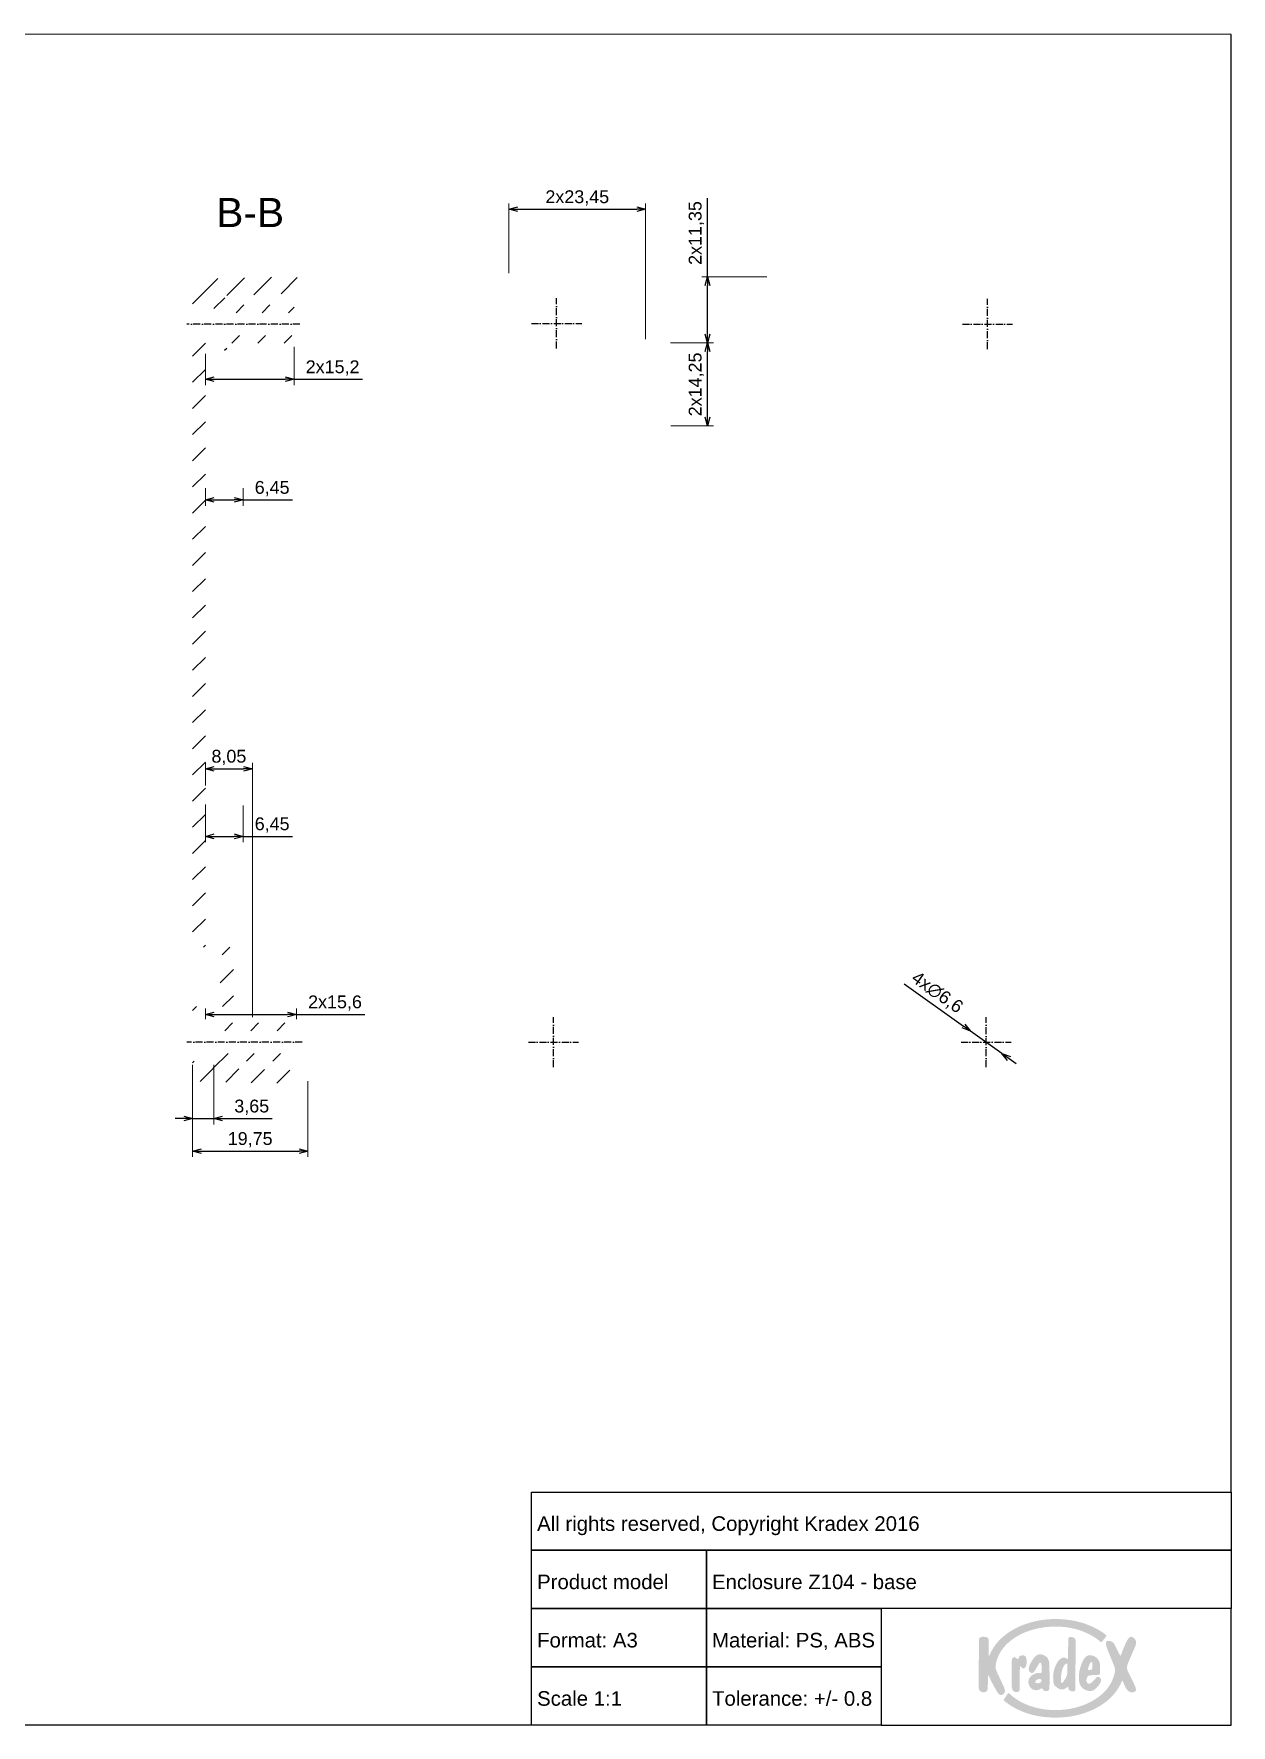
# Paper-space layout 'Base' of a CAD drawing. Header units: millimetres. Extents: x 0 to 414, y 1 to 291.
# Drawn here: x 208.2 to 413.5, y 0.5 to 290.7 of the extents above; entities that cross this region are included whole.
import ezdxf

# ---------------------------------------------------------------- set-up
doc = ezdxf.new("R2010")
doc.units = ezdxf.units.MM
doc.linetypes.add('ACAD_ISO10W100', pattern=[18, 12, -3, 0, -3])
for name, color, linetype, lineweight in [('MD_Annotation', 7, 'Continuous', 25), ('MD_Axes', 7, 'ACAD_ISO10W100', 25), ('MD_Hatching', 7, 'Continuous', 25)]:
    doc.layers.add(name, color=color, linetype=linetype, lineweight=lineweight)
doc.layers.add('Tabelka', color=7, linetype='Continuous')
doc.styles.get("Standard").update_dxf_attribs({"font": 'arial.ttf'})
doc.dimstyles.new('ISO-25', dxfattribs={"dimtxt": 2.2, "dimasz": 1.5, "dimexe": 1, "dimexo": 0.625, "dimtad": 1, "dimrnd": 0.05, "dimtxsty": 'Standard', "dimblk": 'OPEN30', "dimcen": 2.5, "dimadec": 0, "dimazin": 0, "dimtfac": 1, "dimtmove": 0, "dimatfit": 3, "dimfxl": 1, "dimlwe": 18, "dimarcsym": 0})

# ---------------------------------------------------------------- blocks, each defined once
blk = doc.blocks.new('_Open30')
at = {"color": 0, "linetype": 'ByBlock', "lineweight": -2}
for p, q in [((-1, 0.27), (0, 0)), ((0, 0), (-1, -0.27)), ((0, 0), (-1, 0))]:
    blk.add_line(p, q, dxfattribs=at)
blk = doc.blocks.new('*D145')
at = {"layer": 'Defpoints', "color": 0, "ltscale": 0.2, "transparency": 16777216}
for p in [(237.6, 236.39), (252.8, 237.62), (252.8, 231.42)]:
    blk.add_point(p, dxfattribs=at)
at = {"layer": 'MD_Annotation', "color": 0, "lineweight": 18, "ltscale": 0.2, "transparency": 16777216}
for p, q in [((237.6, 235.77), (237.6, 230.42)), ((252.8, 236.99), (252.8, 230.42))]:
    blk.add_line(p, q, dxfattribs=at)
at = {"layer": 'MD_Annotation', "color": 0, "lineweight": -2, "ltscale": 0.2, "transparency": 16777216}
for p, q in [((239.1, 231.42), (251.3, 231.42)), ((252.8, 231.42), (264.52, 231.42))]:
    blk.add_line(p, q, dxfattribs=at)
at = {"layer": 'MD_Annotation', "color": 0, "lineweight": -2, "ltscale": 0.2, "transparency": 16777216, "xscale": 1.5, "yscale": 1.5, "zscale": 1.5, "rotation": 180}
blk.add_blockref('_Open30', (237.6, 231.42), dxfattribs=at)
at = {"layer": 'MD_Annotation', "color": 0, "lineweight": -2, "ltscale": 0.2, "transparency": 16777216, "xscale": 1.5, "yscale": 1.5, "zscale": 1.5}
blk.add_blockref('_Open30', (252.8, 231.42), dxfattribs=at)
at = {"layer": 'MD_Annotation', "color": 0, "ltscale": 0.2, "transparency": 16777216, "insert": (259.41, 233.36), "char_height": 2.2, "attachment_point": 5}
blk.add_mtext('2x15,2', dxfattribs=at)
blk = doc.blocks.new('*D146')
at = {"layer": 'Defpoints', "color": 0, "ltscale": 0.2, "transparency": 16777216}
for p in [(237.6, 213.34), (244.05, 213.34), (244.05, 210.73)]:
    blk.add_point(p, dxfattribs=at)
at = {"layer": 'MD_Annotation', "color": 0, "lineweight": 18, "ltscale": 0.2, "transparency": 16777216}
for p, q in [((237.6, 212.72), (237.6, 209.73)), ((244.05, 212.72), (244.05, 209.73))]:
    blk.add_line(p, q, dxfattribs=at)
at = {"layer": 'MD_Annotation', "color": 0, "lineweight": -2, "ltscale": 0.2, "transparency": 16777216}
for p, q in [((239.1, 210.73), (242.55, 210.73)), ((244.05, 210.73), (252.54, 210.73))]:
    blk.add_line(p, q, dxfattribs=at)
at = {"layer": 'MD_Annotation', "color": 0, "lineweight": -2, "ltscale": 0.2, "transparency": 16777216, "xscale": 1.5, "yscale": 1.5, "zscale": 1.5, "rotation": 180}
blk.add_blockref('_Open30', (237.6, 210.73), dxfattribs=at)
at = {"layer": 'MD_Annotation', "color": 0, "lineweight": -2, "ltscale": 0.2, "transparency": 16777216, "xscale": 1.5, "yscale": 1.5, "zscale": 1.5}
blk.add_blockref('_Open30', (244.05, 210.73), dxfattribs=at)
at = {"layer": 'MD_Annotation', "color": 0, "ltscale": 0.2, "transparency": 16777216, "insert": (249.04, 212.67), "char_height": 2.2, "attachment_point": 5}
blk.add_mtext('6,45', dxfattribs=at)
blk = doc.blocks.new('*D147')
at = {"layer": 'Defpoints', "color": 0, "ltscale": 0.2, "transparency": 16777216}
for p in [(245.65, 164.6), (237.6, 161.1), (245.65, 121.36)]:
    blk.add_point(p, dxfattribs=at)
at = {"layer": 'MD_Annotation', "color": 0, "lineweight": 18, "ltscale": 0.2, "transparency": 16777216}
for p, q in [((237.6, 161.72), (237.6, 165.6)), ((245.65, 121.99), (245.65, 165.6))]:
    blk.add_line(p, q, dxfattribs=at)
at = {"layer": 'MD_Annotation', "color": 0, "lineweight": -2, "ltscale": 0.2, "transparency": 16777216}
blk.add_line((239.1, 164.6), (244.15, 164.6), dxfattribs=at)
at = {"layer": 'MD_Annotation', "color": 0, "lineweight": -2, "ltscale": 0.2, "transparency": 16777216, "xscale": 1.5, "yscale": 1.5, "zscale": 1.5, "rotation": 180}
blk.add_blockref('_Open30', (237.6, 164.6), dxfattribs=at)
at = {"layer": 'MD_Annotation', "color": 0, "lineweight": -2, "ltscale": 0.2, "transparency": 16777216, "xscale": 1.5, "yscale": 1.5, "zscale": 1.5}
blk.add_blockref('_Open30', (245.65, 164.6), dxfattribs=at)
at = {"layer": 'MD_Annotation', "color": 0, "ltscale": 0.2, "transparency": 16777216, "insert": (241.62, 166.55), "char_height": 2.2, "attachment_point": 5}
blk.add_mtext('8,05', dxfattribs=at)
blk = doc.blocks.new('*D148')
at = {"layer": 'Defpoints', "color": 0, "ltscale": 0.2, "transparency": 16777216}
for p in [(237.6, 159.08), (244.05, 158.94), (244.05, 153.01)]:
    blk.add_point(p, dxfattribs=at)
at = {"layer": 'MD_Annotation', "color": 0, "lineweight": 18, "ltscale": 0.2, "transparency": 16777216}
for p, q in [((237.6, 158.46), (237.6, 152.01)), ((244.05, 158.31), (244.05, 152.01))]:
    blk.add_line(p, q, dxfattribs=at)
at = {"layer": 'MD_Annotation', "color": 0, "lineweight": -2, "ltscale": 0.2, "transparency": 16777216}
for p, q in [((239.1, 153.01), (242.55, 153.01)), ((244.05, 153.01), (252.54, 153.01))]:
    blk.add_line(p, q, dxfattribs=at)
at = {"layer": 'MD_Annotation', "color": 0, "lineweight": -2, "ltscale": 0.2, "transparency": 16777216, "xscale": 1.5, "yscale": 1.5, "zscale": 1.5, "rotation": 180}
blk.add_blockref('_Open30', (237.6, 153.01), dxfattribs=at)
at = {"layer": 'MD_Annotation', "color": 0, "lineweight": -2, "ltscale": 0.2, "transparency": 16777216, "xscale": 1.5, "yscale": 1.5, "zscale": 1.5}
blk.add_blockref('_Open30', (244.05, 153.01), dxfattribs=at)
at = {"layer": 'MD_Annotation', "color": 0, "ltscale": 0.2, "transparency": 16777216, "insert": (249.04, 154.96), "char_height": 2.2, "attachment_point": 5}
blk.add_mtext('6,45', dxfattribs=at)
blk = doc.blocks.new('*D149')
at = {"layer": 'Defpoints', "color": 0, "ltscale": 0.2, "transparency": 16777216}
for p in [(253.2, 122.46), (237.6, 121.02), (253.2, 120.99)]:
    blk.add_point(p, dxfattribs=at)
at = {"layer": 'MD_Annotation', "color": 0, "lineweight": 18, "ltscale": 0.2, "transparency": 16777216}
for p, q in [((237.6, 121.64), (237.6, 123.46)), ((253.2, 121.62), (253.2, 123.46))]:
    blk.add_line(p, q, dxfattribs=at)
at = {"layer": 'MD_Annotation', "color": 0, "lineweight": -2, "ltscale": 0.2, "transparency": 16777216}
for p, q in [((239.1, 122.46), (251.7, 122.46)), ((253.2, 122.46), (264.94, 122.46))]:
    blk.add_line(p, q, dxfattribs=at)
at = {"layer": 'MD_Annotation', "color": 0, "lineweight": -2, "ltscale": 0.2, "transparency": 16777216, "xscale": 1.5, "yscale": 1.5, "zscale": 1.5, "rotation": 180}
blk.add_blockref('_Open30', (237.6, 122.46), dxfattribs=at)
at = {"layer": 'MD_Annotation', "color": 0, "lineweight": -2, "ltscale": 0.2, "transparency": 16777216, "xscale": 1.5, "yscale": 1.5, "zscale": 1.5}
blk.add_blockref('_Open30', (253.2, 122.46), dxfattribs=at)
at = {"layer": 'MD_Annotation', "color": 0, "ltscale": 0.2, "transparency": 16777216, "insert": (259.82, 124.41), "char_height": 2.2, "attachment_point": 5}
blk.add_mtext('2x15,6', dxfattribs=at)
blk = doc.blocks.new('*D150')
at = {"layer": 'Defpoints', "color": 0, "ltscale": 0.2, "transparency": 16777216}
for p in [(235.4, 114.42), (239.05, 114.42), (239.05, 104.59)]:
    blk.add_point(p, dxfattribs=at)
at = {"layer": 'MD_Annotation', "color": 0, "lineweight": 18, "ltscale": 0.2, "transparency": 16777216}
for p, q in [((235.4, 113.79), (235.4, 103.59)), ((239.05, 113.79), (239.05, 103.59))]:
    blk.add_line(p, q, dxfattribs=at)
at = {"layer": 'MD_Annotation', "color": 0, "lineweight": -2, "ltscale": 0.2, "transparency": 16777216}
for p, q in [((233.9, 104.59), (232.4, 104.59)), ((235.4, 104.59), (239.05, 104.59)), ((240.55, 104.59), (249.03, 104.59))]:
    blk.add_line(p, q, dxfattribs=at)
at = {"layer": 'MD_Annotation', "color": 0, "lineweight": -2, "ltscale": 0.2, "transparency": 16777216, "xscale": 1.5, "yscale": 1.5, "zscale": 1.5}
blk.add_blockref('_Open30', (235.4, 104.59), dxfattribs=at)
at = {"layer": 'MD_Annotation', "color": 0, "lineweight": -2, "ltscale": 0.2, "transparency": 16777216, "xscale": 1.5, "yscale": 1.5, "zscale": 1.5, "rotation": 180}
blk.add_blockref('_Open30', (239.05, 104.59), dxfattribs=at)
at = {"layer": 'MD_Annotation', "color": 0, "ltscale": 0.2, "transparency": 16777216, "insert": (245.54, 106.54), "char_height": 2.2, "attachment_point": 5}
blk.add_mtext('3,65', dxfattribs=at)
blk = doc.blocks.new('*D151')
at = {"layer": 'Defpoints', "color": 0, "ltscale": 0.2, "transparency": 16777216}
for p in [(235.4, 110.99), (255.15, 111.62), (255.15, 99.02)]:
    blk.add_point(p, dxfattribs=at)
at = {"layer": 'MD_Annotation', "color": 0, "lineweight": 18, "ltscale": 0.2, "transparency": 16777216}
for p, q in [((235.4, 110.37), (235.4, 98.02)), ((255.15, 110.99), (255.15, 98.02))]:
    blk.add_line(p, q, dxfattribs=at)
at = {"layer": 'MD_Annotation', "color": 0, "lineweight": -2, "ltscale": 0.2, "transparency": 16777216}
blk.add_line((236.9, 99.02), (253.65, 99.02), dxfattribs=at)
at = {"layer": 'MD_Annotation', "color": 0, "lineweight": -2, "ltscale": 0.2, "transparency": 16777216, "xscale": 1.5, "yscale": 1.5, "zscale": 1.5, "rotation": 180}
blk.add_blockref('_Open30', (235.4, 99.02), dxfattribs=at)
at = {"layer": 'MD_Annotation', "color": 0, "lineweight": -2, "ltscale": 0.2, "transparency": 16777216, "xscale": 1.5, "yscale": 1.5, "zscale": 1.5}
blk.add_blockref('_Open30', (255.15, 99.02), dxfattribs=at)
at = {"layer": 'MD_Annotation', "color": 0, "ltscale": 0.2, "transparency": 16777216, "insert": (245.27, 100.96), "char_height": 2.2, "attachment_point": 5}
blk.add_mtext('19,75', dxfattribs=at)
blk = doc.blocks.new('*D154')
at = {"layer": 'Defpoints', "color": 0, "ltscale": 0.2, "transparency": 16777216}
for p in [(368.81, 119.6), (374.19, 115.78)]:
    blk.add_point(p, dxfattribs=at)
at = {"layer": 'MD_Annotation', "color": 0, "lineweight": -2, "ltscale": 0.2, "transparency": 16777216}
for p, q in [((357.42, 127.71), (367.59, 120.47)), ((374.19, 115.78), (368.81, 119.6)), ((375.41, 114.91), (376.64, 114.04))]:
    blk.add_line(p, q, dxfattribs=at)
at = {"layer": 'MD_Annotation', "color": 0, "lineweight": -2, "ltscale": 0.2, "transparency": 16777216, "xscale": 1.5, "yscale": 1.5, "zscale": 1.5}
for p, rotation in [((368.81, 119.6), 324.5821777136999), ((374.19, 115.78), 144.5821777136999)]:
    blk.add_blockref('_Open30', p, dxfattribs=dict(at, rotation=rotation))
at = {"layer": 'MD_Annotation', "color": 0, "ltscale": 0.2, "transparency": 16777216, "insert": (363.04, 126.14), "char_height": 2.2, "attachment_point": 5, "rotation": 324.5822}
blk.add_mtext('4x∅6,6', dxfattribs=at)
blk = doc.blocks.new('*D155')
at = {"layer": 'Defpoints', "color": 0, "ltscale": 0.2, "transparency": 16777216}
for p in [(316.74, 237.67), (323.72, 237.67), (316.76, 223.42)]:
    blk.add_point(p, dxfattribs=at)
at = {"layer": 'MD_Annotation', "color": 0, "lineweight": 18, "ltscale": 0.2, "transparency": 16777216}
for p, q in [((317.36, 237.67), (324.72, 237.67)), ((317.39, 223.42), (324.72, 223.42))]:
    blk.add_line(p, q, dxfattribs=at)
at = {"layer": 'MD_Annotation', "color": 0, "lineweight": -2, "ltscale": 0.2, "transparency": 16777216}
blk.add_line((323.72, 224.92), (323.72, 236.17), dxfattribs=at)
at = {"layer": 'MD_Annotation', "color": 0, "lineweight": -2, "ltscale": 0.2, "transparency": 16777216, "xscale": 1.5, "yscale": 1.5, "zscale": 1.5}
for p, rotation in [((323.72, 237.67), 90), ((323.72, 223.42), 270)]:
    blk.add_blockref('_Open30', p, dxfattribs=dict(at, rotation=rotation))
at = {"layer": 'MD_Annotation', "color": 0, "ltscale": 0.2, "transparency": 16777216, "insert": (321.78, 230.54), "char_height": 2.2, "attachment_point": 5, "rotation": 90}
blk.add_mtext('2x14,25', dxfattribs=at)
blk = doc.blocks.new('*D157')
at = {"layer": 'Defpoints', "color": 0, "ltscale": 0.2, "transparency": 16777216}
for p in [(313.08, 260.58), (289.65, 249.02), (313.08, 237.67)]:
    blk.add_point(p, dxfattribs=at)
at = {"layer": 'MD_Annotation', "color": 0, "lineweight": 18, "ltscale": 0.2, "transparency": 16777216}
for p, q in [((289.65, 249.65), (289.65, 261.58)), ((313.08, 238.29), (313.08, 261.58))]:
    blk.add_line(p, q, dxfattribs=at)
at = {"layer": 'MD_Annotation', "color": 0, "lineweight": -2, "ltscale": 0.2, "transparency": 16777216}
blk.add_line((291.15, 260.58), (311.58, 260.58), dxfattribs=at)
at = {"layer": 'MD_Annotation', "color": 0, "lineweight": -2, "ltscale": 0.2, "transparency": 16777216, "xscale": 1.5, "yscale": 1.5, "zscale": 1.5, "rotation": 180}
blk.add_blockref('_Open30', (289.65, 260.58), dxfattribs=at)
at = {"layer": 'MD_Annotation', "color": 0, "lineweight": -2, "ltscale": 0.2, "transparency": 16777216, "xscale": 1.5, "yscale": 1.5, "zscale": 1.5}
blk.add_blockref('_Open30', (313.08, 260.58), dxfattribs=at)
at = {"layer": 'MD_Annotation', "color": 0, "ltscale": 0.2, "transparency": 16777216, "insert": (301.37, 262.53), "char_height": 2.2, "attachment_point": 5}
blk.add_mtext('2x23,45', dxfattribs=at)
blk = doc.blocks.new('*D189')
at = {"layer": 'Defpoints', "color": 0, "ltscale": 0.2, "transparency": 16777216}
for p in [(334.48, 249.02), (316.76, 237.67), (323.72, 237.67)]:
    blk.add_point(p, dxfattribs=at)
at = {"layer": 'MD_Annotation', "color": 0, "lineweight": -2, "ltscale": 0.2, "transparency": 16777216}
for p, q in [((323.72, 249.02), (323.72, 262.5)), ((323.72, 239.17), (323.72, 247.52))]:
    blk.add_line(p, q, dxfattribs=at)
at = {"layer": 'MD_Annotation', "color": 0, "lineweight": 18, "ltscale": 0.2, "transparency": 16777216}
for p, q in [((333.85, 249.02), (322.72, 249.02)), ((317.39, 237.67), (324.72, 237.67))]:
    blk.add_line(p, q, dxfattribs=at)
at = {"layer": 'MD_Annotation', "color": 0, "lineweight": -2, "ltscale": 0.2, "transparency": 16777216, "xscale": 1.5, "yscale": 1.5, "zscale": 1.5}
for p, rotation in [((323.72, 249.02), 90), ((323.72, 237.67), 270)]:
    blk.add_blockref('_Open30', p, dxfattribs=dict(at, rotation=rotation))
at = {"layer": 'MD_Annotation', "color": 0, "ltscale": 0.2, "transparency": 16777216, "insert": (321.78, 256.51), "char_height": 2.2, "attachment_point": 5, "rotation": 90}
blk.add_mtext('2x11,35', dxfattribs=at)

psp = doc.layouts.new('Base')

# ---------------------------------------------------------------- hatches: boundary and pattern name
at = {"layer": 'MD_Hatching'}
h = psp.add_hatch(dxfattribs=at)
h.set_pattern_fill('ANSI31', color=256, style=0)
h.paths.add_polyline_path([(235.396, 170.599), (237.596, 170.599), (237.596, 236.392), (241.246, 236.392), (241.246, 237.617), (252.796, 237.617), (252.796, 238.942), (239.046, 238.942), (239.046, 237.617), (235.396, 237.617)], flags=0)
h.paths.add_polyline_path([(241.246, 121.017), (239.046, 121.017), (239.046, 119.667), (253.196, 119.667), (253.196, 120.992), (241.246, 120.992)], flags=0)
h.paths.add_polyline_path([(255.146, 246.215), (255.146, 247.465), (253.346, 247.465), (253.346, 249.024), (235.396, 248.592), (235.396, 244.167), (239.046, 244.167), (239.046, 242.842), (252.796, 242.842), (252.796, 244.167), (241.246, 244.167), (241.246, 245.392), (237.596, 245.392), (237.596, 245.66)], flags=0)
h.paths.add_polyline_path([(235.396, 170.599), (235.396, 133.992), (237.596, 133.992), (237.596, 170.599)], flags=0)
h.paths.add_polyline_path([(242.396, 133.992), (240.446, 133.992), (240.446, 131.267), (240.145, 131.267), (240.145, 126.517), (240.446, 126.517), (240.446, 123.792), (242.396, 123.792)], flags=0)
h.paths.add_polyline_path([(237.596, 121.017), (237.596, 123.792), (235.396, 123.792), (235.396, 121.017)], flags=0)
h.paths.add_polyline_path([(253.346, 110.56), (253.346, 111.617), (255.146, 111.617), (255.146, 112.817), (238.518, 113.217), (241.246, 113.217), (241.246, 114.442), (253.196, 114.442), (253.196, 115.767), (239.046, 115.767), (239.046, 114.417), (235.396, 114.417), (235.396, 110.992)], flags=0)
at = {"layer": 'Tabelka', "true_color": 0x00539f}
h = psp.add_hatch(color=154, dxfattribs=at)
h.dxf.hatch_style = 2
edge = h.paths.add_edge_path()
edge.add_spline(control_points=[(374.434, 7.303), (374.434, 7.303), (373.493, 9.32), (373.493, 9.32), (373.009, 10.334), (373.118, 10.427), (373.125, 10.708), (373.136, 10.836), (373.18, 11.082), (373.254, 11.451), (374.129, 14.941), (378.332, 17.452), (383.413, 17.452), (386.521, 17.452), (389.292, 16.422), (391.122, 14.82), (391.194, 14.757), (391.285, 14.731), (391.35, 14.82), (391.39, 14.876), (392.02, 15.709), (392.062, 15.763), (392.129, 15.848), (392.147, 15.944), (392.029, 16.036), (389.885, 17.703), (386.817, 18.743), (383.413, 18.743), (378.344, 18.743), (374.024, 16.432), (372.378, 13.194), (372.331, 13.098), (372.32, 13.071), (372.264, 12.958), (371.974, 12.256), (371.894, 12.143), (371.907, 12.942), (371.907, 12.942), (371.937, 15.079), (371.937, 15.079), (371.945, 15.585), (371.555, 15.714), (370.929, 15.699), (370.456, 15.689), (370.249, 15.486), (370.248, 15.135), (370.248, 15.135), (370.219, 6.955), (370.219, 6.955), (370.218, 6.567), (370.487, 6.184), (370.996, 6.166), (371.532, 6.148), (371.728, 6.469), (371.74, 6.73), (371.791, 7.764), (371.818, 8.284), (371.818, 8.607), (371.804, 9.426), (371.923, 9.026), (372.099, 8.649), (372.474, 7.838), (372.999, 6.866), (373.534, 5.993), (373.714, 5.699), (374.093, 5.619), (374.399, 5.821), (374.981, 6.204), (374.618, 6.898), (374.434, 7.303), (374.434, 7.303), (374.434, 7.303), (374.434, 7.303)], knot_values=[0, 0, 0, 0, 1, 1, 1, 2, 2, 2, 3, 3, 3, 4, 4, 4, 5, 5, 5, 6, 6, 6, 7, 7, 7, 8, 8, 8, 9, 9, 9, 10, 10, 10, 11, 11, 11, 12, 12, 12, 13, 13, 13, 14, 14, 14, 15, 15, 15, 16, 16, 16, 17, 17, 17, 18, 18, 18, 19, 19, 19, 20, 20, 20, 21, 21, 21, 22, 22, 22, 23, 23, 23, 24, 24, 24, 24], degree=3, periodic=0)
edge = h.paths.add_edge_path()
edge.add_spline(control_points=[(377.59, 10.426), (377.821, 9.999), (378.416, 10.388), (378.416, 11.023), (378.416, 11.174), (378.416, 11.818), (378.416, 11.818), (378.416, 12.291), (378.107, 12.518), (377.782, 12.518), (377.432, 12.518), (377.251, 12.424), (377.146, 12.246), (377.105, 12.176), (377.061, 11.859), (376.883, 11.877), (376.708, 11.894), (376.66, 12.175), (376.354, 12.181), (376.101, 12.181), (375.882, 12.052), (375.882, 11.527), (375.882, 11.527), (375.882, 7.139), (375.882, 7.139), (375.882, 6.77), (376.089, 6.203), (376.632, 6.203), (377.134, 6.203), (377.245, 6.487), (377.25, 6.687), (377.25, 6.687), (377.242, 8.886), (377.263, 9.98), (377.276, 10.642), (377.339, 10.89), (377.59, 10.426), (377.59, 10.426), (377.59, 10.426), (377.59, 10.426)], knot_values=[0, 0, 0, 0, 1, 1, 1, 2, 2, 2, 3, 3, 3, 4, 4, 4, 5, 5, 5, 6, 6, 6, 7, 7, 7, 8, 8, 8, 9, 9, 9, 10, 10, 10, 11, 11, 11, 12, 12, 12, 13, 13, 13, 13], degree=3, periodic=0)
edge = h.paths.add_edge_path()
edge.add_spline(control_points=[(380.147, 9.451), (379.559, 9.328), (378.798, 8.82), (378.742, 8.065), (378.669, 7.075), (379.527, 6.317), (380.455, 6.577), (380.921, 6.707), (380.914, 7.052), (381.149, 6.741), (381.271, 6.58), (381.437, 6.381), (381.749, 6.381), (382.093, 6.381), (382.27, 6.505), (382.325, 6.813), (382.396, 7.218), (382.349, 11.052), (382.327, 11.191), (382.255, 11.637), (382.116, 11.995), (381.846, 12.241), (381.573, 12.489), (380.994, 12.741), (380.615, 12.688), (379.91, 12.591), (379.343, 11.613), (379.079, 11.087), (378.983, 10.895), (378.597, 10.063), (378.886, 9.774), (378.886, 9.774), (379.05, 9.61), (379.05, 9.61), (379.291, 9.369), (379.601, 9.484), (379.73, 9.7), (379.73, 9.7), (380.271, 10.602), (380.537, 11.057), (380.636, 11.226), (381.036, 11.74), (381.039, 10.036), (381.041, 9.185), (380.808, 9.588), (380.147, 9.451), (380.147, 9.451), (380.147, 9.451), (380.147, 9.451)], knot_values=[0, 0, 0, 0, 1, 1, 1, 2, 2, 2, 3, 3, 3, 4, 4, 4, 5, 5, 5, 6, 6, 6, 7, 7, 7, 8, 8, 8, 9, 9, 9, 10, 10, 10, 11, 11, 11, 12, 12, 12, 13, 13, 13, 14, 14, 14, 15, 15, 15, 16, 16, 16, 16], degree=3, periodic=0)
edge = h.paths.add_edge_path()
edge.add_spline(control_points=[(380.533, 7.741), (380.152, 7.697), (379.659, 7.781), (380.019, 8.168), (380.247, 8.412), (380.434, 8.431), (380.686, 8.463), (381.117, 8.517), (381.146, 7.813), (380.533, 7.741)], knot_values=[0, 0, 0, 0, 1, 1, 1, 2, 2, 2, 3, 3, 3, 3], degree=3, periodic=0)
edge = h.paths.add_edge_path()
edge.add_spline(control_points=[(386.418, 6.32), (386.708, 6.32), (386.77, 6.394), (386.772, 6.601), (386.772, 6.601), (386.854, 15.048), (386.854, 15.048), (386.859, 15.52), (386.293, 15.667), (385.993, 15.667), (385.747, 15.667), (385.594, 15.566), (385.588, 15.293), (385.588, 15.293), (385.507, 11.878), (385.507, 11.878), (384.1, 13.016), (382.981, 10.305), (382.981, 8.931), (382.981, 7.557), (383.077, 7.454), (383.489, 7.112), (383.815, 6.843), (384.108, 6.657), (384.48, 6.657), (384.755, 6.657), (384.927, 6.704), (385.217, 6.926), (385.506, 7.147), (385.591, 7.162), (385.591, 7.162), (385.591, 7.162), (385.591, 6.871), (385.591, 6.871), (385.591, 6.577), (385.941, 6.32), (386.418, 6.32)], knot_values=[0, 0, 0, 0, 1, 1, 1, 2, 2, 2, 3, 3, 3, 4, 4, 4, 5, 5, 5, 6, 6, 6, 7, 7, 7, 8, 8, 8, 9, 9, 9, 10, 10, 10, 11, 11, 11, 12, 12, 12, 12], degree=3, periodic=0)
edge = h.paths.add_edge_path()
edge.add_spline(control_points=[(385.152, 8.642), (384.401, 7.401), (384.328, 7.552), (384.328, 8.509), (384.328, 10.092), (384.942, 11.136), (385.289, 11.136), (385.37, 11.136), (385.423, 11.052), (385.423, 10.876), (385.423, 10.139), (385.498, 9.213), (385.152, 8.642), (385.152, 8.642), (385.152, 8.642), (385.152, 8.642)], knot_values=[0, 0, 0, 0, 1, 1, 1, 2, 2, 2, 3, 3, 3, 4, 4, 4, 5, 5, 5, 5], degree=3, periodic=0)
edge = h.paths.add_edge_path()
edge.add_spline(control_points=[(389.526, 9.107), (389.526, 9.107), (390.651, 9.148), (390.651, 9.148), (390.934, 9.181), (391.034, 9.251), (391.034, 9.581), (391.034, 9.581), (391.034, 10.798), (391.034, 10.798), (391.034, 11.46), (390.605, 11.965), (390.356, 12.157), (390.11, 12.347), (389.631, 12.563), (389.243, 12.546), (388.515, 12.538), (388.015, 11.557), (387.792, 10.886), (387.536, 10.119), (387.388, 9.57), (387.388, 8.493), (387.388, 7.417), (387.941, 6.931), (388.166, 6.782), (388.955, 6.261), (389.759, 6.287), (390.23, 6.759), (390.533, 7.061), (390.964, 7.442), (391.164, 8.015), (391.226, 8.17), (391.229, 8.469), (391.056, 8.641), (390.866, 8.837), (390.623, 8.92), (390.365, 8.662), (390.365, 8.662), (389.574, 7.849), (389.574, 7.849), (389.111, 7.372), (388.552, 7.789), (388.706, 8.462), (388.834, 9.027), (389.1, 9.091), (389.526, 9.107)], knot_values=[0, 0, 0, 0, 1, 1, 1, 2, 2, 2, 3, 3, 3, 4, 4, 4, 5, 5, 5, 6, 6, 6, 7, 7, 7, 8, 8, 8, 9, 9, 9, 10, 10, 10, 11, 11, 11, 12, 12, 12, 13, 13, 13, 14, 14, 14, 15, 15, 15, 15], degree=3, periodic=0)
edge = h.paths.add_edge_path()
edge.add_spline(control_points=[(388.958, 10.25), (389.07, 10.554), (389.297, 11.4), (389.564, 11.39), (389.656, 11.387), (389.718, 11.273), (389.725, 11.104), (389.739, 10.767), (389.719, 10.674), (389.719, 10.409), (389.719, 10.206), (389.7, 10.111), (389.528, 10.053), (389.086, 9.904), (388.849, 9.956), (388.958, 10.25), (388.958, 10.25), (388.958, 10.25), (388.958, 10.25)], knot_values=[0, 0, 0, 0, 1, 1, 1, 2, 2, 2, 3, 3, 3, 4, 4, 4, 5, 5, 5, 6, 6, 6, 6], degree=3, periodic=0)
edge = h.paths.add_edge_path()
edge.add_spline(control_points=[(395.891, 9.561), (395.563, 10.226), (395.503, 10.456), (395.999, 11.6), (395.999, 11.6), (397.057, 14.044), (397.057, 14.044), (397.258, 14.508), (397.297, 15.112), (396.892, 15.439), (396.153, 16.037), (395.867, 15.617), (395.164, 13.976), (394.424, 12.246), (394.674, 12.094), (394.172, 13.026), (394.172, 13.026), (393.543, 14.341), (393.543, 14.341), (393.331, 14.787), (392.937, 14.919), (392.617, 14.981), (391.865, 15.128), (391.908, 14.487), (392.317, 13.474), (392.317, 13.474), (393.132, 11.453), (393.132, 11.453), (393.487, 10.575), (393.732, 10.193), (393.51, 9.356), (393.432, 9.061), (393.338, 8.781), (393.234, 8.51), (393.211, 8.451), (393.204, 8.436), (393.163, 8.333), (391.96, 5.332), (387.974, 3.12), (383.413, 3.12), (380.142, 3.12), (377.253, 4.203), (375.46, 5.979), (375.387, 6.049), (375.297, 6.053), (375.224, 5.975), (375.16, 5.883), (374.571, 5.002), (374.53, 4.932), (374.488, 4.863), (374.515, 4.767), (374.565, 4.726), (376.841, 2.837), (379.888, 1.829), (383.413, 1.829), (388.606, 1.829), (392.999, 4.26), (394.564, 7.617), (394.583, 7.657), (394.607, 7.71), (394.63, 7.766), (394.964, 8.713), (394.917, 7.757), (395.49, 6.834), (395.981, 6.041), (396.527, 6.139), (396.86, 6.213), (397.305, 6.312), (397.281, 6.751), (396.928, 7.464), (396.928, 7.464), (395.891, 9.561), (395.891, 9.561), (395.891, 9.561), (395.891, 9.561), (395.891, 9.561)], knot_values=[0, 0, 0, 0, 1, 1, 1, 2, 2, 2, 3, 3, 3, 4, 4, 4, 5, 5, 5, 6, 6, 6, 7, 7, 7, 8, 8, 8, 9, 9, 9, 10, 10, 10, 11, 11, 11, 12, 12, 12, 13, 13, 13, 14, 14, 14, 15, 15, 15, 16, 16, 16, 17, 17, 17, 18, 18, 18, 19, 19, 19, 20, 20, 20, 21, 21, 21, 22, 22, 22, 23, 23, 23, 24, 24, 24, 25, 25, 25, 25], degree=3, periodic=0)

# ---------------------------------------------------------------- linework, layer by layer
at = {"layer": 'MD_Annotation', "ltscale": 0.2}
for p, q in [((413.511, 290.587), (-0.059, 290.68)), ((413.511, 40.533), (413.511, 290.587)), ((293.511, 0.533), (-0.059, 0.533))]:
    psp.add_line(p, q, dxfattribs=at)
at = {"layer": 'MD_Axes', "ltscale": 0.1}
for p, q in [((297.829, 236.716), (297.829, 245.316)), ((371.729, 236.592), (371.729, 245.192)), ((253.796, 240.892), (234.396, 240.892)), ((293.529, 241.016), (302.129, 241.016)), ((367.429, 240.892), (376.029, 240.892)), ((297.302, 113.417), (297.302, 122.017)), ((371.502, 113.392), (371.502, 121.992)), ((254.196, 117.717), (234.396, 117.717)), ((293.002, 117.717), (301.602, 117.717)), ((367.202, 117.692), (375.802, 117.692))]:
    psp.add_line(p, q, dxfattribs=at)
at = {"layer": 'Tabelka'}
for points in [[(413.511, 30.533), (293.511, 30.533), (293.511, 40.533), (413.511, 40.533)], [(323.511, 20.533), (293.511, 20.533), (293.511, 30.533), (323.511, 30.533)], [(413.511, 20.533), (323.511, 20.533), (323.511, 30.533), (413.511, 30.533)], [(323.511, 10.533), (293.511, 10.533), (293.511, 20.533), (323.511, 20.533)], [(353.511, 10.533), (323.511, 10.533), (323.511, 20.533), (353.511, 20.533)], [(413.511, 20.533), (353.511, 20.533), (353.511, 0.533), (413.511, 0.533)], [(323.511, 0.533), (293.511, 0.533), (293.511, 10.533), (323.511, 10.533)], [(353.511, 0.533), (323.511, 0.533), (323.511, 10.533), (353.511, 10.533)]]:
    psp.add_lwpolyline(points, close=True, dxfattribs=at)

# ---------------------------------------------------------------- texts
at = {"insert": (293.511, 40.533), "char_height": 2.5, "attachment_point": 1}
psp.add_mtext_dynamic_manual_height_columns('\\P All rights reserved, Copyright Kradex 2016', width=120, gutter_width=12.5, heights=[0], dxfattribs=at)
at = {"layer": 'MD_Annotation', "color": 7, "ltscale": 0.2, "insert": (245.271, 257.524), "char_height": 5, "width": 13.26057, "attachment_point": 8}
psp.add_mtext('B-B', dxfattribs=at)
at = {"layer": 'Tabelka', "char_height": 2.5, "attachment_point": 1}
for s, width, heights, insert in [('\\pi15;\\P\\pi0; Product model', 30, [9.962], (293.511, 30.533)), ('\\P Enclosure Z104 - base ', 90, [0], (323.511, 30.533)), ('\\P Format: A3', 30, [0], (293.511, 20.533)), ('\\P Material: PS, ABS', 30, [0], (323.511, 20.533)), ('\\P Scale 1:1', 30, [0], (293.511, 10.533)), ('\\P Tolerance: +/- 0.8', 30, [0], (323.511, 10.533))]:
    psp.add_mtext_dynamic_manual_height_columns(s, width=width, gutter_width=12.5, heights=heights, dxfattribs=dict(at, insert=insert))

# ---------------------------------------------------------------- dimensions: what is measured, and where the dimension line sits
at = {"layer": 'MD_Annotation', "ltscale": 0.2}
for base, p1, p2, angle, picture, middle in [((313.08, 260.579), (289.652, 249.024), (313.08, 237.667), 180, '*D157', (301.366, 262.526)), ((323.723, 237.667), (316.761, 223.417), (316.739, 237.667), 90, '*D155', (321.776, 230.542))]:
    dim = psp.add_linear_dim(base=base, p1=p1, p2=p2, angle=angle, text='2x<>', dimstyle='ISO-25', override={"dimlfac": -1, "dimpost": ''}, dxfattribs=at)
    dim.commit()
    dim.dimension.update_dxf_attribs({"geometry": picture, "text_midpoint": middle})
for base, p1, p2, angle, override, picture, middle in [((323.723, 237.667), (334.479, 249.024), (316.761, 237.667), 90, {"dimlfac": -1}, '*D189', (323.723, 256.51)), ((253.196, 122.458), (237.596, 121.017), (253.196, 120.992), 180, {"dimlfac": -1, "dimpost": ''}, '*D149', (259.819, 122.458))]:
    dim = psp.add_linear_dim(base=base, p1=p1, p2=p2, angle=angle, text='2x<>', dimstyle='ISO-25', override=override, dxfattribs=at)
    dim.commit()
    dim.dimension.update_dxf_attribs({"geometry": picture, "text_midpoint": middle, "dimtype": 160})
dim = psp.add_linear_dim(base=(252.796, 231.416), p1=(237.596, 236.392), p2=(252.796, 237.617), text='2x<>', dimstyle='ISO-25', override={"dimlfac": -1, "dimpost": ''}, dxfattribs=at)
dim.commit()
dim.dimension.update_dxf_attribs({"geometry": '*D145', "text_midpoint": (259.408, 231.416), "dimtype": 160})
for base, p1, p2, picture, middle in [((244.046, 210.728), (237.596, 213.342), (244.046, 213.342), '*D146', (249.042, 212.675)), ((244.046, 153.014), (237.596, 159.084), (244.046, 158.94), '*D148', (249.042, 154.961)), ((239.046, 104.593), (235.396, 114.417), (239.046, 114.417), '*D150', (245.535, 106.54)), ((255.146, 99.016), (235.396, 110.992), (255.146, 111.617), '*D151', (245.271, 100.963))]:
    dim = psp.add_linear_dim(base=base, p1=p1, p2=p2, dimstyle='ISO-25', override={"dimlfac": -1}, dxfattribs=at)
    dim.commit()
    dim.dimension.update_dxf_attribs({"geometry": picture, "text_midpoint": middle})
dim = psp.add_linear_dim(base=(245.646, 164.601), p1=(237.596, 161.099), p2=(245.646, 121.36), angle=180, dimstyle='ISO-25', override={"dimlfac": -1}, dxfattribs=at)
dim.commit()
dim.dimension.update_dxf_attribs({"geometry": '*D147', "text_midpoint": (241.621, 166.548)})
dim = psp.add_diameter_dim_2p(p1=(374.191, 115.779), p2=(368.812, 119.604), text='4x<>', dimstyle='ISO-25', override={"dimlfac": -1, "dimpost": ''}, dxfattribs=at)
dim.commit()
dim.dimension.update_dxf_attribs({"geometry": '*D154', "text_midpoint": (361.894, 124.524), "dimtype": 163})

doc.saveas('drawing.dxf')
